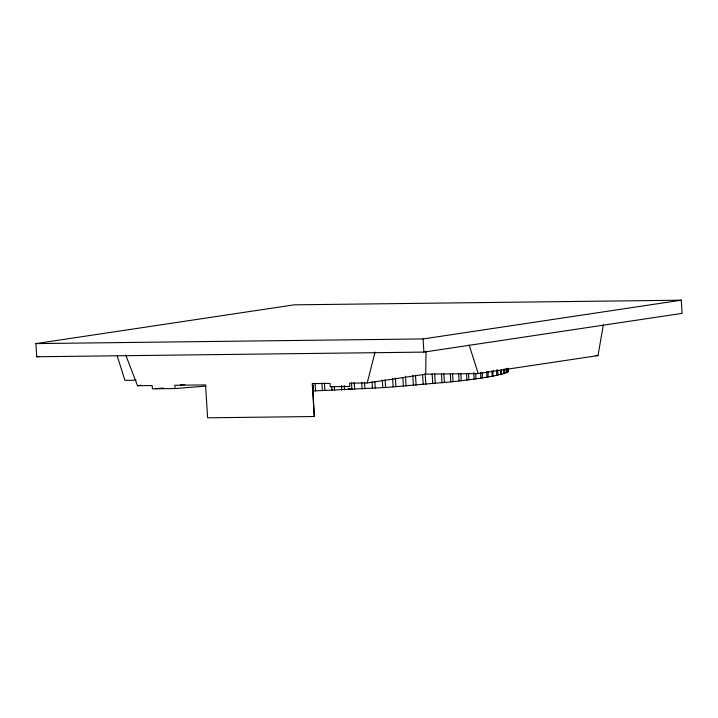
<?xml version="1.0" encoding="UTF-8"?>
<svg xmlns="http://www.w3.org/2000/svg" width="718" height="718" viewBox="0 0 718 718"><rect width="100%" height="100%" fill="white"/><g stroke="black" fill="none" stroke-linecap="round" stroke-linejoin="round"><path stroke-width="1.08" d="M312.617 383.295L314.287 416.53L207.619 417.813L205.545 384.902L174.86 385.279L175.066 388.564L206.075 386.078M314.287 416.53L312.213 383.627L330.029 383.412L330.235 386.697L349.846 386.464L349.639 383.17L367.194 382.963L425.702 374.177L426.025 351.129M313.102 390.969L385.593 387.505L453.067 381.68L452.582 373.997M425.702 374.177L478.206 373.548L598.013 355.563L603.362 324.76M367.194 382.963L375.083 352.062M444.388 382.595L443.832 373.827M506.513 372.22L508.093 371.861L507.886 368.567M504.377 369.052C505.239 374.051 501.891 373.71 506.764 372.624L506.486 368.244M506.782 371.601L508.093 371.861M504.655 373.432C499.916 374.024 501.002 376.053 501.469 369.896M453.067 381.644L461.27 380.746L460.848 374.159M505.858 372.337L506.764 372.624M497.718 374.895L501.747 374.284M493.23 370.569C492.081 378.233 492.943 375.523 498.023 375.155L497.682 369.671M488.069 371.493L488.087 376.887L493.571 376.053M313.452 385.889L312.824 385.979M482.227 372.427L482.433 377.892L488.411 376.977M482.577 377.91L475.962 378.835L475.729 373.369M35.9 343.599L294.093 304.845L681.274 300.187L682.1 313.353L423.907 352.107L36.726 356.756L35.9 343.599L423.081 338.941L681.274 300.187M36.726 356.756L38.943 356.424M125.731 354.988L137.515 385.728L140.845 385.225M313.03 389.273L313.219 385.925M468.54 373.216L468.881 379.777L476.079 378.853M461.27 380.746L468.953 379.804M508.147 370.685L508.254 368.271M180.397 384.83L184.822 384.471M155.725 388.6L163.542 388.052M507.958 370.479L508.497 370.65M595.778 355.589L598.013 355.563M136.124 380.226L124.95 380.361L117.24 356.047M137.515 385.728L152.171 385.548L152.378 388.842L175.066 388.564M469.15 345.008L478.206 373.548M508.497 368.944L508.559 371.332M507.626 368.774L507.832 372.068M506.046 368.451L506.325 372.839M503.668 369.267L503.946 373.656M500.5 370.129L500.778 374.518M496.533 369.914L496.874 375.397M491.911 370.82L492.261 376.304M486.607 371.736L486.957 377.228M480.548 372.678L480.889 378.162M473.772 372.525L474.185 379.113M466.494 373.477L466.906 380.055M458.614 373.315L459.098 380.998M450.33 374.249L450.814 381.922M441.435 374.069L441.983 382.847M434.668 373.629L435.287 383.502M432.137 373.863L432.757 383.735M423.081 338.941L423.907 352.107M425.155 373.405L425.846 384.372M422.597 374.733L423.216 384.606M415.48 375.334L416.099 385.207M412.787 375.559L413.406 385.431M405.482 376.142L406.101 386.015M402.843 377.453L403.39 386.23M395.358 378.009L395.905 386.787M392.602 378.206L393.15 386.984M385.108 379.822L385.593 387.505M382.326 380.01L382.811 387.684M374.85 381.59L375.272 388.169M372.041 381.761L372.454 388.339M364.529 382.2L364.941 388.779M361.728 382.353L362.141 388.941M354.252 382.748L354.674 389.335M351.515 382.891L351.928 389.479M344.236 385.44L344.514 389.829M341.553 385.566L341.822 389.955M334.346 386.966L334.552 390.26M331.743 387.065L331.949 390.359M324.437 382.936L324.922 390.619M321.87 383.017L322.355 390.7M315.103 383.224L315.588 390.906M313.03 385.952L313.236 389.246M350.402 388.788A120.947 8.015 -3.6 0 1 348.203 388.896"/></g></svg>
